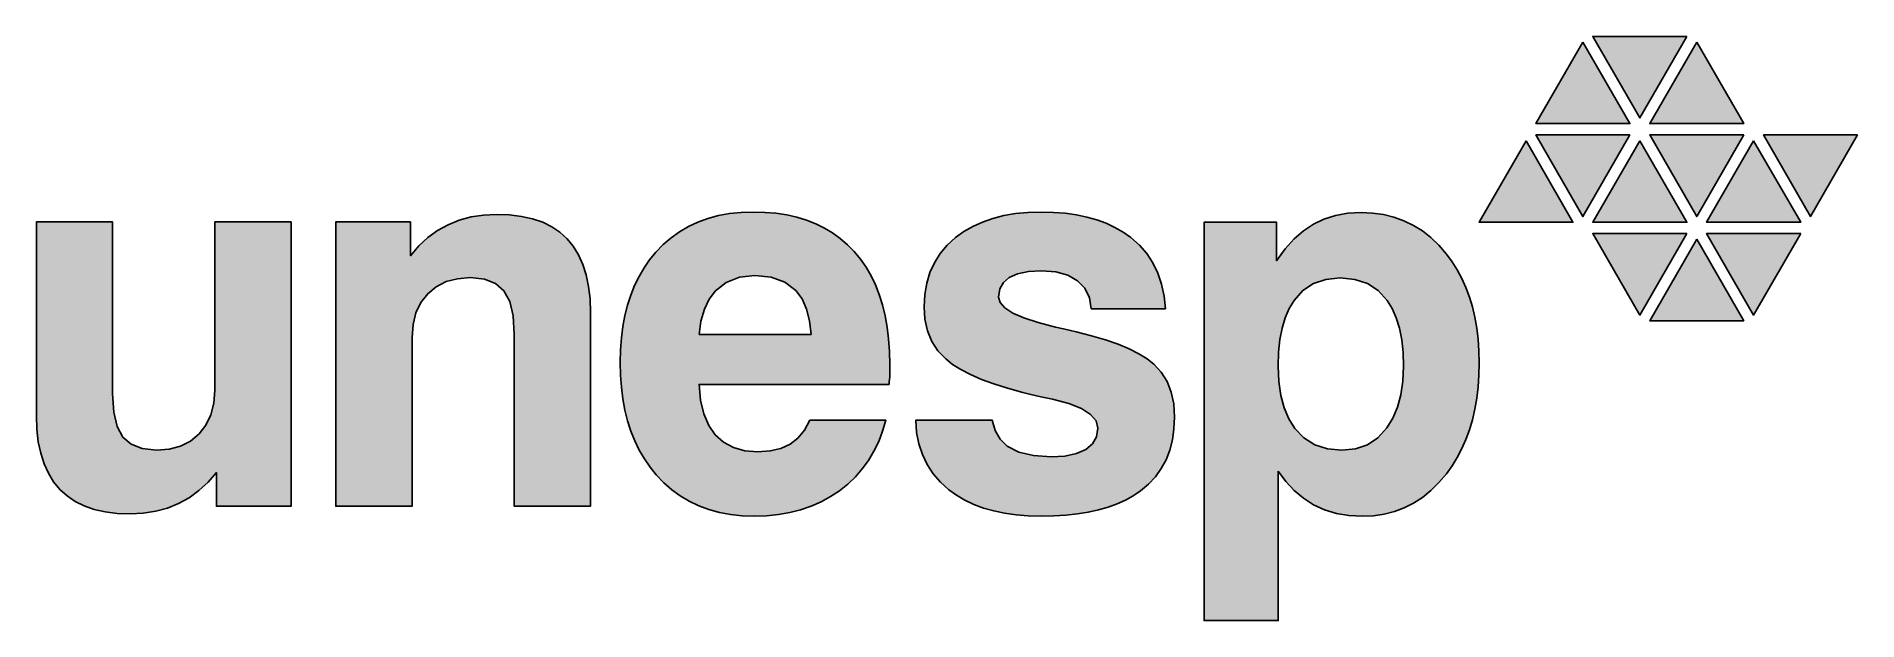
# Model space of a CAD drawing. Extents: x 7.401 to 7.756, y 6.748 to 6.862.
import ezdxf

# ---------------------------------------------------------------- set-up
doc = ezdxf.new("R2010")
doc.units = 0
doc.header["$LTSCALE"] = 0.000394
doc.header["$MEASUREMENT"] = 0
doc.layers.get('0').update_dxf_attribs({"linetype": 'CONTINUOUS'})

msp = doc.modelspace()

# ---------------------------------------------------------------- hatches: boundary and pattern name
at = {"linetype": 'CONTINUOUS'}
h = msp.add_hatch(color=130, dxfattribs=at)
h.paths.add_polyline_path([(7.69128, 6.84123), (7.68215, 6.82542), (7.7004, 6.82542)])
h.paths.add_polyline_path([(7.7115, 6.8424), (7.69319, 6.8424), (7.70235, 6.82652)])
h.paths.add_polyline_path([(7.70235, 6.86048), (7.69319, 6.84461), (7.7115, 6.84461)])
h.paths.add_polyline_path([(7.72257, 6.86158), (7.70426, 6.86158), (7.71342, 6.84572)])
h.paths.add_polyline_path([(7.72448, 6.86048), (7.71533, 6.84461), (7.73364, 6.84461)])
h.paths.add_polyline_path([(7.73364, 6.8424), (7.71533, 6.8424), (7.72448, 6.82652)])
h.paths.add_polyline_path([(7.71342, 6.84128), (7.70426, 6.82542), (7.72257, 6.82542)])
h.paths.add_polyline_path([(7.72257, 6.82321), (7.70426, 6.82321), (7.71342, 6.80734)])
h.paths.add_polyline_path([(7.72448, 6.8221), (7.71533, 6.80623), (7.73364, 6.80623)])
h.paths.add_polyline_path([(7.74471, 6.82321), (7.72641, 6.82321), (7.73555, 6.80734)])
h.paths.add_polyline_path([(7.73555, 6.84128), (7.72641, 6.82542), (7.74471, 6.82542)])
h.paths.add_polyline_path([(7.75578, 6.8424), (7.73748, 6.8424), (7.74662, 6.82652)])
h = msp.add_hatch(color=256, dxfattribs=at)
h.paths.add_polyline_path([(7.451, 6.82547), (7.43617, 6.82547), (7.43617, 6.79273), (7.43598, 6.79018), (7.4354, 6.7879), (7.43444, 6.78591), (7.43309, 6.7842), (7.43142, 6.78283), (7.42949, 6.78185), (7.42729, 6.78127), (7.42482, 6.78107), (7.42205, 6.78135), (7.41986, 6.78219), (7.41826, 6.78359), (7.41715, 6.78565), (7.41649, 6.78846), (7.41627, 6.79202), (7.41627, 6.82547), (7.40145, 6.82547), (7.40145, 6.78775), (7.40154, 6.78512), (7.40182, 6.78269), (7.40228, 6.78045), (7.40293, 6.7784), (7.40377, 6.77655), (7.40479, 6.77489), (7.406, 6.77342), (7.4074, 6.77216), (7.40898, 6.77108), (7.41074, 6.77021), (7.4127, 6.76952), (7.41484, 6.76903), (7.41717, 6.76874), (7.41968, 6.76864), (7.42223, 6.76877), (7.42466, 6.76915), (7.42695, 6.76978), (7.42911, 6.77066), (7.43115, 6.77179), (7.43306, 6.77317), (7.43484, 6.77481), (7.43648, 6.77669), (7.43648, 6.77012), (7.451, 6.77012)])
h.paths.add_polyline_path([(7.47453, 6.80297), (7.47472, 6.80552), (7.4753, 6.8078), (7.47625, 6.80979), (7.47759, 6.8115), (7.47925, 6.81287), (7.48119, 6.81385), (7.48339, 6.81443), (7.48588, 6.81463), (7.48862, 6.81434), (7.4908, 6.81349), (7.49241, 6.81207), (7.49353, 6.81001), (7.4942, 6.80717), (7.49443, 6.80358), (7.49443, 6.77012), (7.50925, 6.77012), (7.50925, 6.80785), (7.50916, 6.81049), (7.50888, 6.81293), (7.50842, 6.81518), (7.50777, 6.81722), (7.50693, 6.81907), (7.50591, 6.82073), (7.5047, 6.82219), (7.5033, 6.82345), (7.50172, 6.82452), (7.49995, 6.8254), (7.49798, 6.82608), (7.49583, 6.82656), (7.4935, 6.82685), (7.49097, 6.82695), (7.48843, 6.82682), (7.48602, 6.82644), (7.48372, 6.82581), (7.48155, 6.82493), (7.47951, 6.8238), (7.47761, 6.82242), (7.47585, 6.82079), (7.47422, 6.8189), (7.47422, 6.82547), (7.4597, 6.82547), (7.4597, 6.77012), (7.47453, 6.77012)])
h.paths.add_polyline_path([(7.56749, 6.79772), (7.56743, 6.80026), (7.56726, 6.80269), (7.56697, 6.80501), (7.56657, 6.80722), (7.56606, 6.80933), (7.56543, 6.81133), (7.56469, 6.81321), (7.56383, 6.81499), (7.56286, 6.81667), (7.56177, 6.81823), (7.56057, 6.81969), (7.55926, 6.82103), (7.55786, 6.82224), (7.55636, 6.82332), (7.55476, 6.82428), (7.55307, 6.82511), (7.55128, 6.82581), (7.5494, 6.82638), (7.54742, 6.82683), (7.54534, 6.82715), (7.54317, 6.82734), (7.5409, 6.8274), (7.53854, 6.82732), (7.53629, 6.82709), (7.53414, 6.8267), (7.5321, 6.82615), (7.53015, 6.82545), (7.52831, 6.82459), (7.52657, 6.82357), (7.52493, 6.82239), (7.52339, 6.82106), (7.52195, 6.81956), (7.52075, 6.81809), (7.51967, 6.81652), (7.51869, 6.81486), (7.51784, 6.8131), (7.51709, 6.81125), (7.51646, 6.8093), (7.51595, 6.80726), (7.51555, 6.80512), (7.51526, 6.80289), (7.51509, 6.80056), (7.51503, 6.79814), (7.51509, 6.79567), (7.51527, 6.7933), (7.51556, 6.79103), (7.51596, 6.78885), (7.51648, 6.78677), (7.51712, 6.78478), (7.51788, 6.78288), (7.51875, 6.78108), (7.51973, 6.77938), (7.52084, 6.77777), (7.52205, 6.77626), (7.52351, 6.77472), (7.52507, 6.77335), (7.52672, 6.77214), (7.52848, 6.7711), (7.53033, 6.77021), (7.53229, 6.76948), (7.53434, 6.76892), (7.5365, 6.76852), (7.53875, 6.76827), (7.54111, 6.76819), (7.5435, 6.76827), (7.54581, 6.7685), (7.54802, 6.76889), (7.55014, 6.76944), (7.55216, 6.77014), (7.5541, 6.77099), (7.55594, 6.772), (7.55768, 6.77316), (7.55931, 6.77446), (7.5608, 6.77588), (7.56214, 6.77742), (7.56334, 6.77907), (7.5644, 6.78084), (7.56532, 6.78273), (7.56609, 6.78475), (7.56672, 6.78688), (7.55195, 6.78688), (7.55088, 6.78496), (7.54959, 6.7834), (7.54807, 6.78222), (7.5463, 6.78139), (7.54422, 6.78089), (7.54182, 6.78073), (7.53928, 6.78093), (7.53705, 6.78155), (7.53514, 6.78258), (7.53354, 6.78402), (7.53227, 6.78588), (7.53132, 6.78813), (7.53068, 6.79079), (7.53037, 6.79384), (7.56733, 6.79384), (7.56739, 6.79432), (7.56744, 6.79482), (7.56747, 6.79534), (7.56748, 6.79596), (7.56749, 6.79675)])
h.paths.add_polyline_path([(7.53037, 6.80358), (7.53074, 6.80619), (7.53141, 6.80848), (7.53236, 6.81044), (7.53359, 6.81208), (7.53568, 6.81371), (7.53822, 6.8147), (7.54121, 6.81503), (7.5444, 6.81471), (7.54706, 6.81374), (7.54918, 6.81211), (7.55041, 6.81048), (7.55131, 6.80851), (7.55189, 6.80621), (7.55216, 6.80358)], flags=16)
h.paths.add_polyline_path([(7.62142, 6.79442), (7.62029, 6.79624), (7.61884, 6.79782), (7.61754, 6.79885), (7.61595, 6.79983), (7.61408, 6.80077), (7.61192, 6.80166), (7.60948, 6.80251), (7.60675, 6.80332), (7.60374, 6.80408), (7.60263, 6.80434), (7.60129, 6.80464), (7.59972, 6.805), (7.59634, 6.80587), (7.59358, 6.80678), (7.59143, 6.80773), (7.58989, 6.80873), (7.58897, 6.80978), (7.58866, 6.81086), (7.5889, 6.81242), (7.58959, 6.81369), (7.59074, 6.81468), (7.59235, 6.81539), (7.59444, 6.81581), (7.59701, 6.81595), (7.59978, 6.81574), (7.60212, 6.81509), (7.60401, 6.81402), (7.60543, 6.81255), (7.60632, 6.81073), (7.60669, 6.80856), (7.6211, 6.80856), (7.62086, 6.81104), (7.62038, 6.81336), (7.61966, 6.81551), (7.61869, 6.81749), (7.61749, 6.81931), (7.61604, 6.82097), (7.61435, 6.82247), (7.61289, 6.8235), (7.6113, 6.82442), (7.6096, 6.82521), (7.60778, 6.82588), (7.60584, 6.82643), (7.60378, 6.82685), (7.60161, 6.82716), (7.59931, 6.82734), (7.59691, 6.8274), (7.59435, 6.82732), (7.59194, 6.82709), (7.58966, 6.8267), (7.58751, 6.82616), (7.5855, 6.82546), (7.58363, 6.82461), (7.58189, 6.8236), (7.58029, 6.82243), (7.57867, 6.82094), (7.57729, 6.81931), (7.57616, 6.81753), (7.57529, 6.81561), (7.57466, 6.81355), (7.57428, 6.81134), (7.57416, 6.80898), (7.57433, 6.80652), (7.57483, 6.80427), (7.57567, 6.80223), (7.57685, 6.80041), (7.57836, 6.7988), (7.5797, 6.79774), (7.5813, 6.79673), (7.58317, 6.79576), (7.58531, 6.79483), (7.58772, 6.79394), (7.59041, 6.79309), (7.59336, 6.79228), (7.59495, 6.79189), (7.59686, 6.79145), (7.59911, 6.79096), (7.6023, 6.79013), (7.60478, 6.78915), (7.60656, 6.78802), (7.60762, 6.78674), (7.60798, 6.78531), (7.60771, 6.78367), (7.60693, 6.78231), (7.60561, 6.78121), (7.60381, 6.7804), (7.60157, 6.77991), (7.5989, 6.77975), (7.59542, 6.77998), (7.59257, 6.78067), (7.59035, 6.78182), (7.58895, 6.78316), (7.58797, 6.78485), (7.58742, 6.78688), (7.57253, 6.78688), (7.57271, 6.7845), (7.57314, 6.78227), (7.57382, 6.78019), (7.57475, 6.77825), (7.57591, 6.77647), (7.57733, 6.77483), (7.57899, 6.77334), (7.58049, 6.77226), (7.58211, 6.77131), (7.58385, 6.77048), (7.58572, 6.76978), (7.58771, 6.76921), (7.58983, 6.76877), (7.59207, 6.76845), (7.59443, 6.76826), (7.59692, 6.76819), (7.5994, 6.76824), (7.60175, 6.76839), (7.60398, 6.76864), (7.6061, 6.76898), (7.60809, 6.76943), (7.60996, 6.76997), (7.61172, 6.77061), (7.61335, 6.77135), (7.61486, 6.77219), (7.61625, 6.77313), (7.61781, 6.77444), (7.61915, 6.77588), (7.6203, 6.77747), (7.62123, 6.77919), (7.62195, 6.78106), (7.62247, 6.78306), (7.62278, 6.78521), (7.62289, 6.7875), (7.62272, 6.79005), (7.62224, 6.79235)])
h.paths.add_polyline_path([(7.68131, 6.78903), (7.68168, 6.79115), (7.68194, 6.79336), (7.6821, 6.79566), (7.68215, 6.79803), (7.6821, 6.80037), (7.68194, 6.80263), (7.68168, 6.80481), (7.68131, 6.80691), (7.68084, 6.80892), (7.68026, 6.81084), (7.67958, 6.81269), (7.67879, 6.81445), (7.67789, 6.81613), (7.67689, 6.81772), (7.67579, 6.81923), (7.67433, 6.82092), (7.67277, 6.82242), (7.67112, 6.82371), (7.66937, 6.82481), (7.66752, 6.8257), (7.66558, 6.8264), (7.66355, 6.8269), (7.66142, 6.8272), (7.65919, 6.8273), (7.65661, 6.82716), (7.65419, 6.82674), (7.65195, 6.82604), (7.6499, 6.82506), (7.64797, 6.82377), (7.64613, 6.82216), (7.64439, 6.82021), (7.64274, 6.81793), (7.64274, 6.82542), (7.62864, 6.82542), (7.62864, 6.74788), (7.64305, 6.74788), (7.64305, 6.77695), (7.64451, 6.77494), (7.64615, 6.77319), (7.64796, 6.77168), (7.64995, 6.77043), (7.65209, 6.76945), (7.65438, 6.76875), (7.65681, 6.76833), (7.65939, 6.76819), (7.66157, 6.7683), (7.66366, 6.7686), (7.66567, 6.76911), (7.66758, 6.76983), (7.66941, 6.77075), (7.67114, 6.77187), (7.67278, 6.7732), (7.67433, 6.77473), (7.67579, 6.77647), (7.67689, 6.77801), (7.67789, 6.77964), (7.67879, 6.78135), (7.67958, 6.78314), (7.68026, 6.78502), (7.68084, 6.78698)])
h.paths.add_polyline_path([(7.64356, 6.79171), (7.64318, 6.79443), (7.64305, 6.79742), (7.64313, 6.80011), (7.64339, 6.80257), (7.64382, 6.80482), (7.64442, 6.80683), (7.64519, 6.80863), (7.64613, 6.8102), (7.64784, 6.81211), (7.64991, 6.81348), (7.65234, 6.8143), (7.65511, 6.81458), (7.65794, 6.8143), (7.6604, 6.81348), (7.66251, 6.81211), (7.66427, 6.81018), (7.66523, 6.8086), (7.66602, 6.8068), (7.66664, 6.80479), (7.66708, 6.80255), (7.66734, 6.80009), (7.66743, 6.79742), (7.6673, 6.7945), (7.66691, 6.79183), (7.66627, 6.78943), (7.66537, 6.78728), (7.66422, 6.7854), (7.66247, 6.78348), (7.66042, 6.78211), (7.65807, 6.78129), (7.65542, 6.78102), (7.65263, 6.78129), (7.65018, 6.78209), (7.64806, 6.78342), (7.64628, 6.78529), (7.64512, 6.78715), (7.64421, 6.78929)], flags=16)

# ---------------------------------------------------------------- linework, layer by layer
at = {"color": 130, "linetype": 'CONTINUOUS'}
for points in [[(7.70235, 6.86048), (7.69319, 6.84461), (7.7115, 6.84461)], [(7.72257, 6.86158), (7.70426, 6.86158), (7.71342, 6.84572)], [(7.72448, 6.86048), (7.71533, 6.84461), (7.73364, 6.84461)], [(7.7115, 6.8424), (7.69319, 6.8424), (7.70235, 6.82652)], [(7.73364, 6.8424), (7.71533, 6.8424), (7.72448, 6.82652)], [(7.75578, 6.8424), (7.73748, 6.8424), (7.74662, 6.82652)], [(7.69128, 6.84123), (7.68215, 6.82542), (7.7004, 6.82542)], [(7.71342, 6.84128), (7.70426, 6.82542), (7.72257, 6.82542)], [(7.73555, 6.84128), (7.72641, 6.82542), (7.74471, 6.82542)], [(7.72257, 6.82321), (7.70426, 6.82321), (7.71342, 6.80734)], [(7.72448, 6.8221), (7.71533, 6.80623), (7.73364, 6.80623)], [(7.74471, 6.82321), (7.72641, 6.82321), (7.73555, 6.80734)]]:
    msp.add_lwpolyline(points, close=True, dxfattribs=at)
at = {"linetype": 'CONTINUOUS'}
for points in [[(7.451, 6.82547), (7.43617, 6.82547), (7.43617, 6.79273), (7.43598, 6.79018), (7.4354, 6.7879), (7.43444, 6.78591), (7.43309, 6.7842), (7.43142, 6.78283), (7.42949, 6.78185), (7.42729, 6.78127), (7.42482, 6.78107), (7.42205, 6.78135), (7.41986, 6.78219), (7.41826, 6.78359), (7.41715, 6.78565), (7.41649, 6.78846), (7.41627, 6.79202), (7.41627, 6.82547), (7.40145, 6.82547), (7.40145, 6.78775), (7.40154, 6.78512), (7.40182, 6.78269), (7.40228, 6.78045), (7.40293, 6.7784), (7.40377, 6.77655), (7.40479, 6.77489), (7.406, 6.77342), (7.4074, 6.77216), (7.40898, 6.77108), (7.41074, 6.77021), (7.4127, 6.76952), (7.41484, 6.76903), (7.41717, 6.76874), (7.41968, 6.76864), (7.42223, 6.76877), (7.42466, 6.76915), (7.42695, 6.76978), (7.42911, 6.77066), (7.43115, 6.77179), (7.43306, 6.77317), (7.43484, 6.77481), (7.43648, 6.77669), (7.43648, 6.77012), (7.451, 6.77012)], [(7.47453, 6.80297), (7.47472, 6.80552), (7.4753, 6.8078), (7.47625, 6.80979), (7.47759, 6.8115), (7.47925, 6.81287), (7.48119, 6.81385), (7.48339, 6.81443), (7.48588, 6.81463), (7.48862, 6.81434), (7.4908, 6.81349), (7.49241, 6.81207), (7.49353, 6.81001), (7.4942, 6.80717), (7.49443, 6.80358), (7.49443, 6.77012), (7.50925, 6.77012), (7.50925, 6.80785), (7.50916, 6.81049), (7.50888, 6.81293), (7.50842, 6.81518), (7.50777, 6.81722), (7.50693, 6.81907), (7.50591, 6.82073), (7.5047, 6.82219), (7.5033, 6.82345), (7.50172, 6.82452), (7.49995, 6.8254), (7.49798, 6.82608), (7.49583, 6.82656), (7.4935, 6.82685), (7.49097, 6.82695), (7.48843, 6.82682), (7.48602, 6.82644), (7.48372, 6.82581), (7.48155, 6.82493), (7.47951, 6.8238), (7.47761, 6.82242), (7.47585, 6.82079), (7.47422, 6.8189), (7.47422, 6.82547), (7.4597, 6.82547), (7.4597, 6.77012), (7.47453, 6.77012)], [(7.53514, 6.78258), (7.53354, 6.78402), (7.53227, 6.78588), (7.53132, 6.78813), (7.53068, 6.79079), (7.53037, 6.79384), (7.56733, 6.79384), (7.56739, 6.79432), (7.56744, 6.79482), (7.56747, 6.79534), (7.56748, 6.79596), (7.56749, 6.79675), (7.56749, 6.79772), (7.56743, 6.80026), (7.56726, 6.80269), (7.56697, 6.80501), (7.56657, 6.80722), (7.56606, 6.80933), (7.56543, 6.81133), (7.56469, 6.81321), (7.56383, 6.81499), (7.56286, 6.81667), (7.56177, 6.81823), (7.56057, 6.81969), (7.55926, 6.82103), (7.55786, 6.82224), (7.55636, 6.82332), (7.55476, 6.82428), (7.55307, 6.82511), (7.55128, 6.82581), (7.5494, 6.82638), (7.54742, 6.82683), (7.54534, 6.82715), (7.54317, 6.82734), (7.5409, 6.8274), (7.53854, 6.82732), (7.53629, 6.82709), (7.53414, 6.8267), (7.5321, 6.82615), (7.53015, 6.82545), (7.52831, 6.82459), (7.52657, 6.82357), (7.52493, 6.82239), (7.52339, 6.82106), (7.52195, 6.81956), (7.52075, 6.81809), (7.51967, 6.81652), (7.51869, 6.81486), (7.51784, 6.8131), (7.51709, 6.81125), (7.51646, 6.8093), (7.51595, 6.80726), (7.51555, 6.80512), (7.51526, 6.80289), (7.51509, 6.80056), (7.51503, 6.79814), (7.51509, 6.79567), (7.51527, 6.7933), (7.51556, 6.79103), (7.51596, 6.78885), (7.51648, 6.78677), (7.51712, 6.78478), (7.51788, 6.78288), (7.51875, 6.78108), (7.51973, 6.77938), (7.52084, 6.77777), (7.52205, 6.77626), (7.52351, 6.77472), (7.52507, 6.77335), (7.52672, 6.77214), (7.52848, 6.7711), (7.53033, 6.77021), (7.53229, 6.76948), (7.53434, 6.76892), (7.5365, 6.76852), (7.53875, 6.76827), (7.54111, 6.76819), (7.5435, 6.76827), (7.54581, 6.7685), (7.54802, 6.76889), (7.55014, 6.76944), (7.55216, 6.77014), (7.5541, 6.77099), (7.55594, 6.772), (7.55768, 6.77316), (7.55931, 6.77446), (7.5608, 6.77588), (7.56214, 6.77742), (7.56334, 6.77907), (7.5644, 6.78084), (7.56532, 6.78273), (7.56609, 6.78475), (7.56672, 6.78688), (7.55195, 6.78688), (7.55088, 6.78496), (7.54959, 6.7834), (7.54807, 6.78222), (7.5463, 6.78139), (7.54422, 6.78089), (7.54182, 6.78073), (7.53928, 6.78093), (7.53705, 6.78155)], [(7.61915, 6.77588), (7.6203, 6.77747), (7.62123, 6.77919), (7.62195, 6.78106), (7.62247, 6.78306), (7.62278, 6.78521), (7.62289, 6.7875), (7.62272, 6.79005), (7.62224, 6.79235), (7.62142, 6.79442), (7.62029, 6.79624), (7.61884, 6.79782), (7.61754, 6.79885), (7.61595, 6.79983), (7.61408, 6.80077), (7.61192, 6.80166), (7.60948, 6.80251), (7.60675, 6.80332), (7.60374, 6.80408), (7.60263, 6.80434), (7.60129, 6.80464), (7.59972, 6.805), (7.59634, 6.80587), (7.59358, 6.80678), (7.59143, 6.80773), (7.58989, 6.80873), (7.58897, 6.80978), (7.58866, 6.81086), (7.5889, 6.81242), (7.58959, 6.81369), (7.59074, 6.81468), (7.59235, 6.81539), (7.59444, 6.81581), (7.59701, 6.81595), (7.59978, 6.81574), (7.60212, 6.81509), (7.60401, 6.81402), (7.60543, 6.81255), (7.60632, 6.81073), (7.60669, 6.80856), (7.6211, 6.80856), (7.62086, 6.81104), (7.62038, 6.81336), (7.61966, 6.81551), (7.61869, 6.81749), (7.61749, 6.81931), (7.61604, 6.82097), (7.61435, 6.82247), (7.61289, 6.8235), (7.6113, 6.82442), (7.6096, 6.82521), (7.60778, 6.82588), (7.60584, 6.82643), (7.60378, 6.82685), (7.60161, 6.82716), (7.59931, 6.82734), (7.59691, 6.8274), (7.59435, 6.82732), (7.59194, 6.82709), (7.58966, 6.8267), (7.58751, 6.82616), (7.5855, 6.82546), (7.58363, 6.82461), (7.58189, 6.8236), (7.58029, 6.82243), (7.57867, 6.82094), (7.57729, 6.81931), (7.57616, 6.81753), (7.57529, 6.81561), (7.57466, 6.81355), (7.57428, 6.81134), (7.57416, 6.80898), (7.57433, 6.80652), (7.57483, 6.80427), (7.57567, 6.80223), (7.57685, 6.80041), (7.57836, 6.7988), (7.5797, 6.79774), (7.5813, 6.79673), (7.58317, 6.79576), (7.58531, 6.79483), (7.58772, 6.79394), (7.59041, 6.79309), (7.59336, 6.79228), (7.59495, 6.79189), (7.59686, 6.79145), (7.59911, 6.79096), (7.6023, 6.79013), (7.60478, 6.78915), (7.60656, 6.78802), (7.60762, 6.78674), (7.60798, 6.78531), (7.60771, 6.78367), (7.60693, 6.78231), (7.60561, 6.78121), (7.60381, 6.7804), (7.60157, 6.77991), (7.5989, 6.77975), (7.59542, 6.77998), (7.59257, 6.78067), (7.59035, 6.78182), (7.58895, 6.78316), (7.58797, 6.78485), (7.58742, 6.78688), (7.57253, 6.78688), (7.57271, 6.7845), (7.57314, 6.78227), (7.57382, 6.78019), (7.57475, 6.77825), (7.57591, 6.77647), (7.57733, 6.77483), (7.57899, 6.77334), (7.58049, 6.77226), (7.58211, 6.77131), (7.58385, 6.77048), (7.58572, 6.76978), (7.58771, 6.76921), (7.58983, 6.76877), (7.59207, 6.76845), (7.59443, 6.76826), (7.59692, 6.76819), (7.5994, 6.76824), (7.60175, 6.76839), (7.60398, 6.76864), (7.6061, 6.76898), (7.60809, 6.76943), (7.60996, 6.76997), (7.61172, 6.77061), (7.61335, 6.77135), (7.61486, 6.77219), (7.61625, 6.77313), (7.61781, 6.77444)], [(7.64305, 6.77695), (7.64451, 6.77494), (7.64615, 6.77319), (7.64796, 6.77168), (7.64995, 6.77043), (7.65209, 6.76945), (7.65438, 6.76875), (7.65681, 6.76833), (7.65939, 6.76819), (7.66157, 6.7683), (7.66366, 6.7686), (7.66567, 6.76911), (7.66758, 6.76983), (7.66941, 6.77075), (7.67114, 6.77187), (7.67278, 6.7732), (7.67433, 6.77473), (7.67579, 6.77647), (7.67689, 6.77801), (7.67789, 6.77964), (7.67879, 6.78135), (7.67958, 6.78314), (7.68026, 6.78502), (7.68084, 6.78698), (7.68131, 6.78903), (7.68168, 6.79115), (7.68194, 6.79336), (7.6821, 6.79566), (7.68215, 6.79803), (7.6821, 6.80037), (7.68194, 6.80263), (7.68168, 6.80481), (7.68131, 6.80691), (7.68084, 6.80892), (7.68026, 6.81084), (7.67958, 6.81269), (7.67879, 6.81445), (7.67789, 6.81613), (7.67689, 6.81772), (7.67579, 6.81923), (7.67433, 6.82092), (7.67277, 6.82242), (7.67112, 6.82371), (7.66937, 6.82481), (7.66752, 6.8257), (7.66558, 6.8264), (7.66355, 6.8269), (7.66142, 6.8272), (7.65919, 6.8273), (7.65661, 6.82716), (7.65419, 6.82674), (7.65195, 6.82604), (7.6499, 6.82506), (7.64797, 6.82377), (7.64613, 6.82216), (7.64439, 6.82021), (7.64274, 6.81793), (7.64274, 6.82542), (7.62864, 6.82542), (7.62864, 6.74788), (7.64305, 6.74788)], [(7.53037, 6.80358), (7.53074, 6.80619), (7.53141, 6.80848), (7.53236, 6.81044), (7.53359, 6.81208), (7.53568, 6.81371), (7.53822, 6.8147), (7.54121, 6.81503), (7.5444, 6.81471), (7.54706, 6.81374), (7.54918, 6.81211), (7.55041, 6.81048), (7.55131, 6.80851), (7.55189, 6.80621), (7.55216, 6.80358)], [(7.64806, 6.78342), (7.64628, 6.78529), (7.64512, 6.78715), (7.64421, 6.78929), (7.64356, 6.79171), (7.64318, 6.79443), (7.64305, 6.79742), (7.64313, 6.80011), (7.64339, 6.80257), (7.64382, 6.80482), (7.64442, 6.80683), (7.64519, 6.80863), (7.64613, 6.8102), (7.64784, 6.81211), (7.64991, 6.81348), (7.65234, 6.8143), (7.65511, 6.81458), (7.65794, 6.8143), (7.6604, 6.81348), (7.66251, 6.81211), (7.66427, 6.81018), (7.66523, 6.8086), (7.66602, 6.8068), (7.66664, 6.80479), (7.66708, 6.80255), (7.66734, 6.80009), (7.66743, 6.79742), (7.6673, 6.7945), (7.66691, 6.79183), (7.66627, 6.78943), (7.66537, 6.78728), (7.66422, 6.7854), (7.66247, 6.78348), (7.66042, 6.78211), (7.65807, 6.78129), (7.65542, 6.78102), (7.65263, 6.78129), (7.65018, 6.78209)]]:
    msp.add_lwpolyline(points, close=True, dxfattribs=at)

doc.saveas('drawing.dxf')
